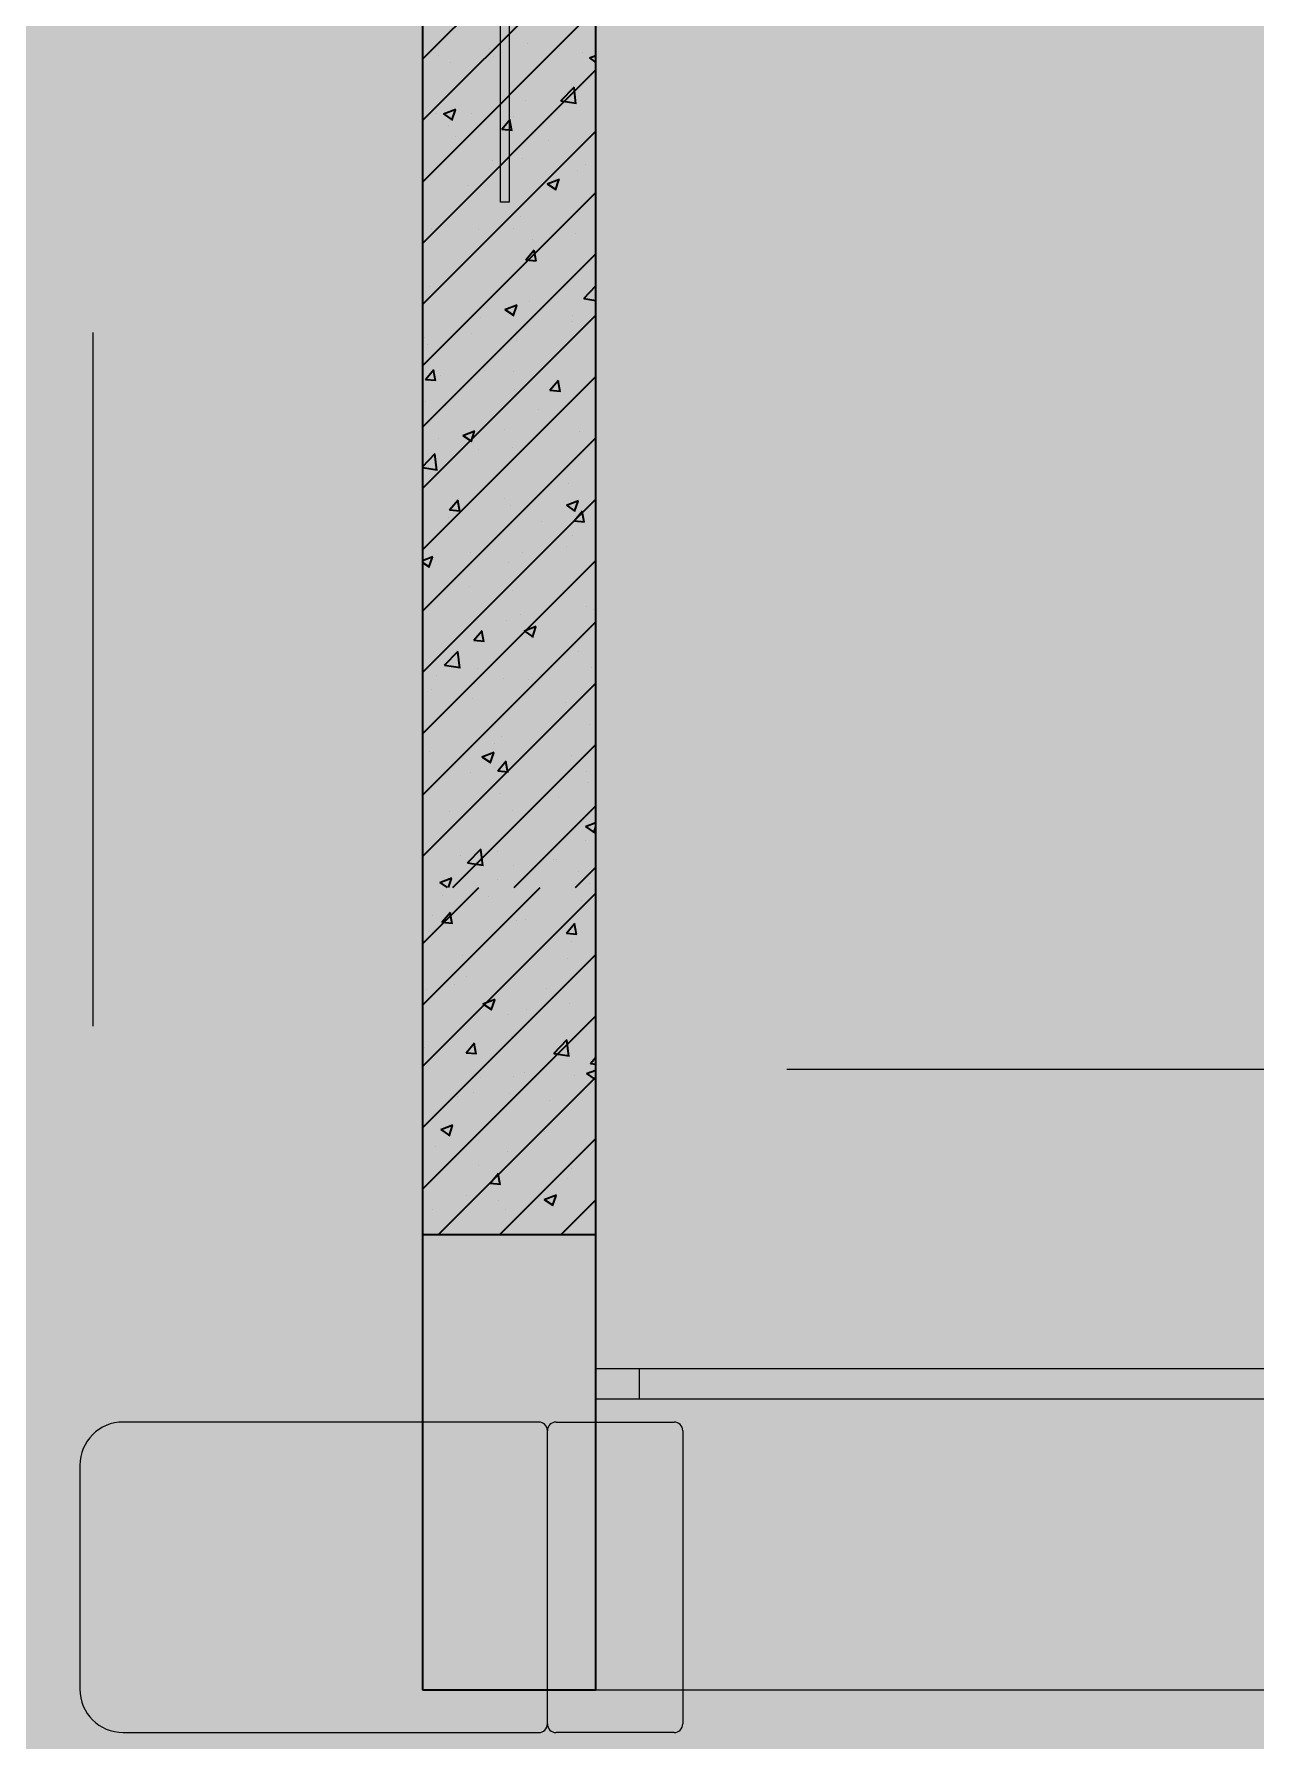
# Model space of a CAD drawing. Header units: inches. Extents: x 143994 to 247866, y 243815 to 272761.
# Drawn here: x 242091 to 243499, y 252952 to 254920 of the extents above; entities that cross this region are included whole.
import ezdxf

# ---------------------------------------------------------------- set-up
doc = ezdxf.new("R2010")
doc.units = ezdxf.units.IN
doc.header["$LTSCALE"] = 1000
doc.header["$MEASUREMENT"] = 0
doc.layers.get('DEFPOINTS').update_dxf_attribs({"color": 62})
for name, color, linetype in [('0-建筑1F', 127, 'Continuous'), ('0-建筑2F', 127, 'Continuous'), ('MISC 杂项', 8, 'Continuous'), ('WINDOW', 8, 'Continuous'), ('厨卫', 44, 'Continuous')]:
    doc.layers.add(name, color=color, linetype=linetype)
doc.layers.add('A-Wall', color=254, linetype='Continuous', lineweight=35)

# ---------------------------------------------------------------- blocks, each defined once
blk = doc.blocks.new('144')
at = {"layer": 'A-Wall', "color": 127}
for p, q in [((658186.9, -387145.3), (658186.9, -383850.3)), ((657986.9, -384195.3), (657986.9, -387145.3)), ((657986.9, -386620.3), (658186.9, -386620.3)), ((657986.9, -387145.3), (658186.9, -387145.3))]:
    blk.add_line(p, q, dxfattribs=at)
at = {"layer": 'A-Wall', "color": 127, "linetype": 'Continuous'}
for p, q in [((657986.9, -385265.4), (658186.9, -385065.4)), ((657986.9, -385336.1), (658186.9, -385136.1)), ((657986.9, -385406.9), (658186.9, -385206.9)), ((658107.6, -385246.7), (658107.6, -385246.7)), ((658004.9, -385260.8), (658004.9, -385260.8)), ((658019.1, -385269.2), (658019.1, -385269.2)), ((658064.3, -385252.6), (658064.3, -385252.6)), ((658069.2, -385262.6), (658069.2, -385262.6)), ((658144.9, -385252.6), (658144.9, -385252.6)), ((658171.1, -385257.1), (658171.1, -385257.1)), ((658179.4, -385263.9), (658186.9, -385261)), ((658179.4, -385263.9), (658186.9, -385269)), ((657986.9, -385477.6), (658186.9, -385277.6)), ((658146.4, -385313.3), (658162, -385297.1)), ((658160.7, -385307.8), (658160.7, -385307.8)), ((658163.8, -385316.6), (658161.6, -385297.6)), ((658002.5, -385327.4), (658002.5, -385327.4)), ((658011.3, -385328.4), (658025.3, -385323)), ((658011.3, -385328.4), (658021.3, -385335.1)), ((658020.9, -385335.8), (658024.9, -385323.7)), ((658044, -385327.8), (658044, -385327.8)), ((658105.2, -385313.3), (658105.2, -385313.3)), ((658146.4, -385313.3), (658164.2, -385316.1)), ((657986.9, -385548.3), (658186.9, -385348.3)), ((658016.5, -385341.4), (658016.5, -385341.4)), ((658078.4, -385346.1), (658088.1, -385334.6)), ((658078.4, -385346.1), (658090.4, -385347.2)), ((658090, -385347.9), (658087.7, -385335.4)), ((658092.3, -385331.5), (658092.3, -385331.5)), ((658025.4, -385354.8), (658025.4, -385354.8)), ((658132.1, -385359.3), (658132.1, -385359.3)), ((658067.6, -385381.7), (658067.6, -385381.7)), ((658091.9, -385371.7), (658091.9, -385371.7)), ((658102.7, -385379.9), (658102.7, -385379.9)), ((658174.3, -385386.2), (658174.3, -385386.2)), ((658000, -385394), (658000, -385394)), ((658130.7, -385408.9), (658144.7, -385403.5)), ((658140.3, -385416.3), (658144.3, -385404.3)), ((658166, -385393.7), (658166, -385393.7)), ((657986.9, -385619), (658186.9, -385419)), ((658039.7, -385410.4), (658039.7, -385410.4)), ((658130.7, -385408.9), (658140.6, -385415.6)), ((658100.3, -385446.5), (658100.3, -385446.5)), ((658168.3, -385441.7), (658168.3, -385441.7)), ((657997.6, -385460.6), (657997.6, -385460.6)), ((658051.7, -385461.8), (658051.7, -385461.8)), ((658092.4, -385461), (658092.4, -385461)), ((658163.4, -385466), (658163.4, -385466)), ((658106.2, -385496.6), (658115.8, -385485.1)), ((658113.4, -385472.6), (658113.4, -385472.6)), ((658117.8, -385498.3), (658115.5, -385485.8)), ((657986.9, -385689.7), (658186.9, -385489.7)), ((657987.1, -385489.2), (657987.1, -385489.2)), ((658106.2, -385496.6), (658118.1, -385497.6)), ((658097.9, -385513.1), (658097.9, -385513.1)), ((657995.2, -385527.1), (657995.2, -385527.1)), ((658110.8, -385544.9), (658110.8, -385544.9)), ((658172.9, -385541.2), (658186.9, -385526.7)), ((658172.9, -385541.2), (658186.9, -385543.4)), ((658186.6, -385534.9), (658186.6, -385534.9)), ((657986.9, -385760.4), (658186.9, -385560.4)), ((658053.4, -385563.2), (658053.4, -385563.2)), ((658060.8, -385551.5), (658060.8, -385551.5)), ((658082, -385553.9), (658096, -385548.6)), ((658082, -385553.9), (658092, -385560.6)), ((658091.6, -385561.4), (658095.7, -385549.3)), ((658160.1, -385561.1), (658160.1, -385561.1)), ((658043.4, -385581.1), (658043.4, -385581.1)), ((658095.4, -385579.6), (658095.4, -385579.6)), ((658160.2, -385567.7), (658160.2, -385567.7)), ((657988.8, -385585.6), (657988.8, -385585.6)), ((657992.7, -385593.7), (657992.7, -385593.7)), ((658095.6, -385590.1), (658095.6, -385590.1)), ((657990.5, -385634.4), (658000.1, -385623)), ((658002.1, -385636.2), (657999.8, -385623.7)), ((658058.2, -385623.8), (658058.2, -385623.8)), ((658134, -385613.8), (658134, -385613.8)), ((657986.9, -385831.1), (658186.9, -385631.1)), ((657990.5, -385634.4), (658002.4, -385635.5)), ((658008.1, -385630.4), (658008.1, -385630.4)), ((658091.4, -385625), (658091.4, -385625)), ((658133.9, -385647), (658143.6, -385635.5)), ((658145.5, -385648.8), (658143.2, -385636.2)), ((657990.3, -385660.3), (657990.3, -385660.3)), ((658093, -385646.2), (658093, -385646.2)), ((658133.9, -385647), (658145.9, -385648)), ((658013.6, -385664.9), (658013.6, -385664.9)), ((658120.4, -385669.4), (658120.4, -385669.4)), ((657986.9, -385901.8), (658186.9, -385701.8)), ((658005.6, -385702.7), (658005.6, -385702.7)), ((658033.4, -385699), (658047.4, -385693.6)), ((658033.4, -385699), (658043.3, -385705.7)), ((658042.9, -385706.4), (658047, -385694.3)), ((658081.3, -385692.7), (658081.3, -385692.7)), ((658167.7, -385695), (658167.7, -385695)), ((657986.9, -385735.1), (658001.6, -385719.8)), ((658003.4, -385739.4), (658001.2, -385720.4)), ((658051.1, -385715), (658051.1, -385715)), ((658090.6, -385712.8), (658090.6, -385712.8)), ((657986.9, -385736.2), (658003.8, -385738.8)), ((657987.9, -385726.9), (657987.9, -385726.9)), ((658155, -385754.9), (658155, -385754.9)), ((657986.9, -385972.5), (658186.9, -385772.5)), ((658018.2, -385784.9), (658027.9, -385773.4)), ((658029.8, -385786.7), (658027.5, -385774.1)), ((658028.7, -385771.6), (658028.7, -385771.6)), ((658081.4, -385771.6), (658081.4, -385771.6)), ((658088.1, -385779.4), (658088.1, -385779.4)), ((658152.8, -385779.5), (658166.8, -385774.1)), ((658152.8, -385779.5), (658162.7, -385786.2)), ((658162.3, -385786.9), (658166.4, -385774.8)), ((658016.8, -385793.9), (658016.8, -385793.9)), ((658018.2, -385784.9), (658030.2, -385785.9)), ((658123.6, -385798.4), (658123.6, -385798.4)), ((658161.7, -385797.4), (658171.3, -385785.9)), ((658161.7, -385797.4), (658173.6, -385798.5)), ((658173.3, -385799.2), (658171, -385786.7)), ((658159.5, -385814.3), (658159.5, -385814.3)), ((657986.9, -385843.1), (657998.7, -385838.6)), ((657994.3, -385851.4), (657998.3, -385839.4)), ((658042.8, -385834.4), (658042.8, -385834.4)), ((658102.4, -385833.8), (658102.4, -385833.8)), ((658152.5, -385827.2), (658152.5, -385827.2)), ((658186.7, -385833.1), (658186.7, -385833.1)), ((657986.9, -386043.2), (658186.9, -385843.2)), ((657986.9, -385845.5), (657994.7, -385850.7)), ((658085.7, -385845.9), (658085.7, -385845.9)), ((658041.6, -385873.2), (658041.6, -385873.2)), ((658090.8, -385878.3), (658090.8, -385878.3)), ((658148.4, -385877.8), (658148.4, -385877.8)), ((658175.6, -385896.1), (658175.6, -385896.1)), ((658184.3, -385899.7), (658184.3, -385899.7)), ((657986.9, -386114), (658186.9, -385914)), ((658049.8, -385912.7), (658049.8, -385912.7)), ((658083.3, -385912.5), (658083.3, -385912.5)), ((658099.9, -385906.1), (658099.9, -385906.1)), ((658104.1, -385924.5), (658118.1, -385919.1)), ((658046, -385935.3), (658055.6, -385923.8)), ((658046, -385935.3), (658057.9, -385936.4)), ((658057.6, -385937.1), (658055.3, -385924.6)), ((658104.1, -385924.5), (658114, -385931.2)), ((658113.7, -385932), (658117.7, -385919.9)), ((658012.5, -385964), (658028.1, -385947.8)), ((658029.9, -385967.3), (658027.7, -385948.3)), ((658167.1, -385948.3), (658167.1, -385948.3)), ((658002.7, -385975.4), (658002.7, -385975.4)), ((658012.5, -385964), (658030.3, -385966.8)), ((658050.5, -385968.3), (658050.5, -385968.3)), ((658123, -385975), (658123, -385975)), ((658181.9, -385966.3), (658181.9, -385966.3)), ((657986.9, -386184.7), (658186.9, -385984.7)), ((657997.2, -385991.6), (657997.2, -385991.6)), ((658047.3, -385985), (658047.3, -385985)), ((658080.8, -385979.1), (658080.8, -385979.1)), ((658109.5, -385980), (658109.5, -385980)), ((658044.9, -386002.3), (658044.9, -386002.3)), ((658151.6, -386006.8), (658151.6, -386006.8)), ((658179.4, -386032.9), (658179.4, -386032.9)), ((658022, -386220.3), (658186.9, -386055.4)), ((658070.4, -386053.9), (658070.4, -386053.9)), ((658078.4, -386045.7), (658078.4, -386045.7)), ((657994.7, -386063.9), (657994.7, -386063.9)), ((658055.4, -386069.6), (658069.4, -386064.2)), ((658055.4, -386069.6), (658065.4, -386076.3)), ((658065, -386077), (658069.1, -386064.9)), ((658073.7, -386085.8), (658083.4, -386074.3)), ((658085.3, -386087.5), (658083, -386075)), ((658158.9, -386067.6), (658158.9, -386067.6)), ((658042.2, -386087.6), (658042.2, -386087.6)), ((658069.7, -386081.6), (658069.7, -386081.6)), ((658073.7, -386085.8), (658085.7, -386086.8)), ((658176.4, -386086.1), (658176.4, -386086.1)), ((658076, -386112.3), (658076, -386112.3)), ((658144.1, -386116.2), (658144.1, -386116.2)), ((658177, -386099.5), (658177, -386099.5)), ((658017.8, -386132.8), (658017.8, -386132.8)), ((658090.2, -386131.5), (658090.2, -386131.5)), ((658092.7, -386220.3), (658186.9, -386126.1)), ((658174.8, -386150.1), (658186.9, -386145.4)), ((658174.8, -386150.1), (658184.8, -386156.8)), ((658184.4, -386157.5), (658186.9, -386149.9)), ((658174.6, -386166), (658174.6, -386166)), ((658030.7, -386183.8), (658030.7, -386183.8)), ((658039, -386191.9), (658054.6, -386175.7)), ((658039, -386191.9), (658056.8, -386194.7)), ((658056.4, -386195.2), (658054.2, -386176.2)), ((658073.5, -386178.8), (658073.5, -386178.8)), ((658091.5, -386195), (658091.5, -386195)), ((658137.5, -386188.3), (658137.5, -386188.3)), ((658141.5, -386188.5), (658141.5, -386188.5)), ((658006.8, -386214.6), (658020.8, -386209.2)), ((658006.8, -386214.6), (658015.2, -386220.3)), ((658016.9, -386220.3), (658020.4, -386209.9)), ((658072.9, -386210.7), (658072.9, -386210.7)), ((658163.4, -386220.3), (658186.9, -386196.8)), ((658166.6, -386201.5), (658166.6, -386201.5)), ((657986.9, -386285.3), (658052, -386220.3)), ((657986.9, -386356), (658122.7, -386220.3)), ((657986.9, -386426.7), (658186.9, -386226.7)), ((658009.8, -386229.8), (658009.8, -386229.8)), ((658063.4, -386230.3), (658063.4, -386230.3)), ((658179.7, -386215.2), (658179.7, -386215.2)), ((657998.8, -386252.6), (657998.8, -386252.6)), ((658009.4, -386260.3), (658019.1, -386248.8)), ((658021.1, -386262.1), (658018.8, -386249.6)), ((658170.1, -386234.8), (658170.1, -386234.8)), ((657994, -386271.1), (657994, -386271.1)), ((658009.4, -386260.3), (658021.4, -386261.4)), ((658095, -386258.3), (658095, -386258.3)), ((658105.5, -386257.1), (658105.5, -386257.1)), ((658152.9, -386272.9), (658162.5, -386261.4)), ((658152.9, -386272.9), (658164.8, -386273.9)), ((658164.5, -386274.6), (658162.2, -386262.1)), ((658159.2, -386282), (658159.2, -386282)), ((657986.9, -386497.5), (658186.9, -386297.5)), ((658032.9, -386298.7), (658032.9, -386298.7)), ((658154.4, -386302.6), (658154.4, -386302.6)), ((658023.6, -386331.9), (658023.6, -386331.9)), ((658037.8, -386322.7), (658037.8, -386322.7)), ((658092.6, -386324.9), (658092.6, -386324.9)), ((657991.6, -386337.7), (657991.6, -386337.7)), ((658056.6, -386354.3), (658070.6, -386349)), ((658066.3, -386361.8), (658070.3, -386349.7)), ((658130.3, -386336.5), (658130.3, -386336.5)), ((657986.9, -386568.2), (658186.9, -386368.2)), ((658056.6, -386354.3), (658066.6, -386361.1)), ((658085.7, -386366.6), (658085.7, -386366.6)), ((658106.6, -386360.9), (658106.6, -386360.9)), ((658156.7, -386354.3), (658156.7, -386354.3)), ((658090.1, -386391.5), (658090.1, -386391.5)), ((657989.1, -386404.3), (657989.1, -386404.3)), ((658037.2, -386410.8), (658046.8, -386399.3)), ((658037.2, -386410.8), (658049.1, -386411.8)), ((658048.8, -386412.5), (658046.5, -386400)), ((658138.2, -386411.7), (658153.8, -386395.4)), ((658138.2, -386411.7), (658156, -386414.4)), ((658155.7, -386415), (658153.5, -386396)), ((658176, -386434.9), (658186.9, -386430.7)), ((658179.8, -386423.2), (658179.8, -386423.2)), ((658180.6, -386423.3), (658186.9, -386415.8)), ((658180.6, -386423.3), (658186.9, -386423.9)), ((658005.5, -386620.3), (658186.9, -386438.9)), ((658054, -386439.8), (658054, -386439.8)), ((658091.4, -386438.7), (658091.4, -386438.7)), ((658104.1, -386433.2), (658104.1, -386433.2)), ((658162.1, -386436.6), (658162.1, -386436.6)), ((658176, -386434.9), (658186, -386441.6)), ((658185.6, -386442.3), (658186.9, -386438.5)), ((658026.8, -386461), (658026.8, -386461)), ((658045.5, -386456.6), (658045.5, -386456.6)), ((658087.7, -386458.1), (658087.7, -386458.1)), ((658133.6, -386465.5), (658133.6, -386465.5)), ((658008, -386499.4), (658022, -386494)), ((658008, -386499.4), (658017.9, -386506.1)), ((658017.6, -386506.8), (658021.7, -386494.7)), ((658076.2, -386620.3), (658186.9, -386509.6)), ((658127.2, -386502.1), (658127.2, -386502.1)), ((658001.4, -386518.7), (658001.4, -386518.7)), ((658051.5, -386512.1), (658051.5, -386512.1)), ((658085.3, -386524.7), (658085.3, -386524.7)), ((658051.6, -386540.3), (658051.6, -386540.3)), ((658158.4, -386544.8), (658158.4, -386544.8)), ((658064.9, -386561.2), (658074.6, -386549.7)), ((658064.9, -386561.2), (658076.9, -386562.2)), ((658076.6, -386563), (658074.3, -386550.4)), ((658153.8, -386555.9), (658153.8, -386555.9)), ((658037.2, -386575.9), (658037.2, -386575.9)), ((658074.6, -386581), (658074.6, -386581)), ((658127.3, -386579.9), (658141.3, -386574.5)), ((658127.3, -386579.9), (658137.3, -386586.6)), ((658137, -386587.3), (658141, -386575.3)), ((658146.9, -386620.3), (658186.9, -386580.3)), ((658186.7, -386576.2), (658186.7, -386576.2)), ((657998.8, -386591), (657998.8, -386591)), ((658082.8, -386591.2), (658082.8, -386591.2)), ((658085.1, -386619.8), (658085.1, -386619.8))]:
    blk.add_line(p, q, dxfattribs=at)
at = {"layer": 'MISC 杂项', "color": 127}
blk.add_line((658186.9, -387145.3), (659506.9, -387145.3), dxfattribs=at)
at = {"layer": 'WINDOW', "color": 127, "ltscale": 20}
for p, q in [((659036.9, -386775.3), (658186.9, -386775.3)), ((658236.9, -386775.3), (658236.9, -386810.2)), ((659036.9, -386810.2), (658186.9, -386810.2))]:
    blk.add_line(p, q, dxfattribs=at)
blk = doc.blocks.new('1442323')
at = {"layer": 'MISC 杂项', "color": 127}
blk.add_line((699656.9, -385669.3), (699656.9, -386469.3), dxfattribs=at)
at = {"layer": '厨卫', "color": 127}
for p, q in [((700126.9, -385519.3), (700126.9, -384249.3)), ((700136.9, -384249.3), (700136.9, -385519.3)), ((700136.9, -385519.3), (700126.9, -385519.3)), ((701606.9, -386519.3), (700456.9, -386519.3)), ((700170.9, -386925.6), (699691.9, -386925.6)), ((700180.9, -387273.6), (700180.9, -386935.6)), ((700180.9, -387273.6), (700180.9, -386935.6)), ((700190.9, -386925.6), (700326.9, -386925.6)), ((700336.9, -386935.6), (700336.9, -387273.6)), ((699641.9, -386975.6), (699641.9, -387233.6)), ((699691.9, -387283.6), (700170.9, -387283.6)), ((700326.9, -387283.6), (700190.9, -387283.6))]:
    blk.add_line(p, q, dxfattribs=at)
for centre, radius, start, end in [((699691.9, -386975.6), 50, 90, 180), ((700170.9, -386935.6), 10, 0, 90), ((700190.9, -386935.6), 10, 90, 180), ((700326.9, -386935.6), 10, 0, 90), ((699691.9, -387233.6), 50, 180, 270), ((700170.9, -387273.6), 10, 270, 0), ((700190.9, -387273.6), 10, 180, 270), ((700326.9, -387273.6), 10, 270, 0)]:
    blk.add_arc(centre, radius, start, end, dxfattribs=at)

msp = doc.modelspace()

# ---------------------------------------------------------------- hatches: boundary and pattern name
at = {"layer": 'DEFPOINTS'}
h = msp.add_hatch(dxfattribs=at)
h.set_pattern_fill('ANSI31', color=250)
h.set_pattern_definition([(45, (0, 0), (-1.122532015, 1.122532015), [])])
h.paths.add_polyline_path([(247866.03, 243814.78), (223286.02, 243814.78), (223286.02, 270814.78), (247866.03, 270814.78)])

# ---------------------------------------------------------------- block references
at = {"layer": '0-建筑1F'}
msp.add_blockref('144', (-415448.72, 640156.38), dxfattribs=at)
at = {"layer": '0-建筑2F'}
msp.add_blockref('1442323', (-457498.72, 640245.41), dxfattribs=at)

doc.saveas('drawing.dxf')
